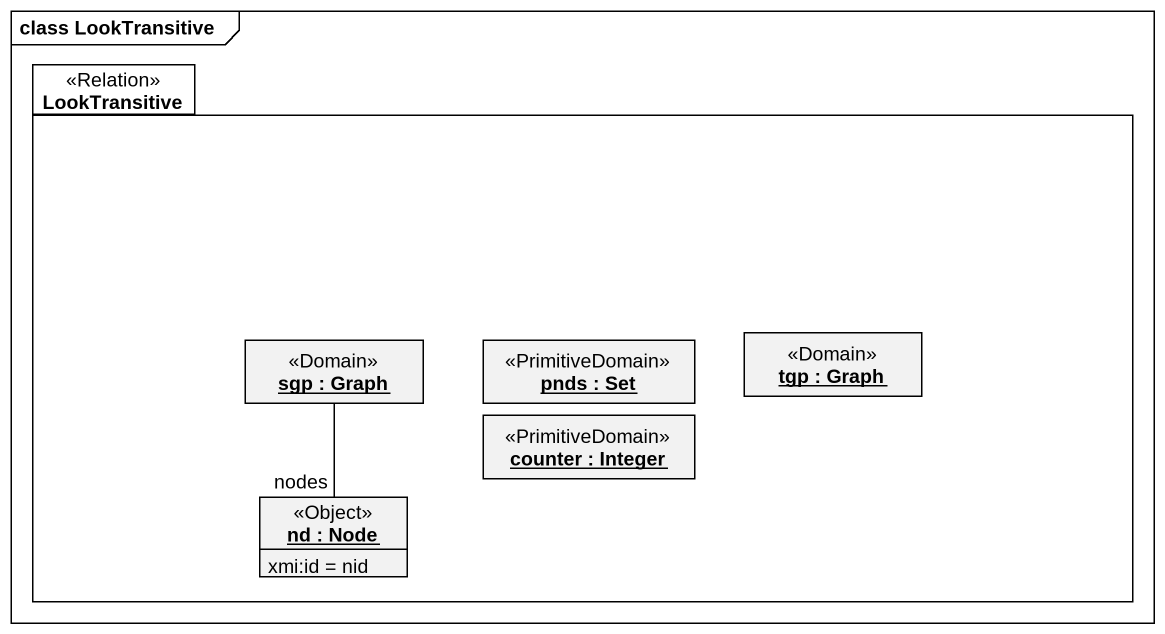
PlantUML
@startuml
mainframe class LookTransitive
hide circle
hide empty members
package LookTransitive <<Relation>> {
  object "sgp : Graph" as sgp <<Domain>>
  object "pnds : Set" as pnds <<PrimitiveDomain>>
  object "tgp : Graph" as tgp <<Domain>>
  object "counter : Integer" as counter <<PrimitiveDomain>>
  object "nd : Node" as nd <<Object>> {
    xmi:id = nid
  }
}
sgp -- nd : nodes
@enduml
